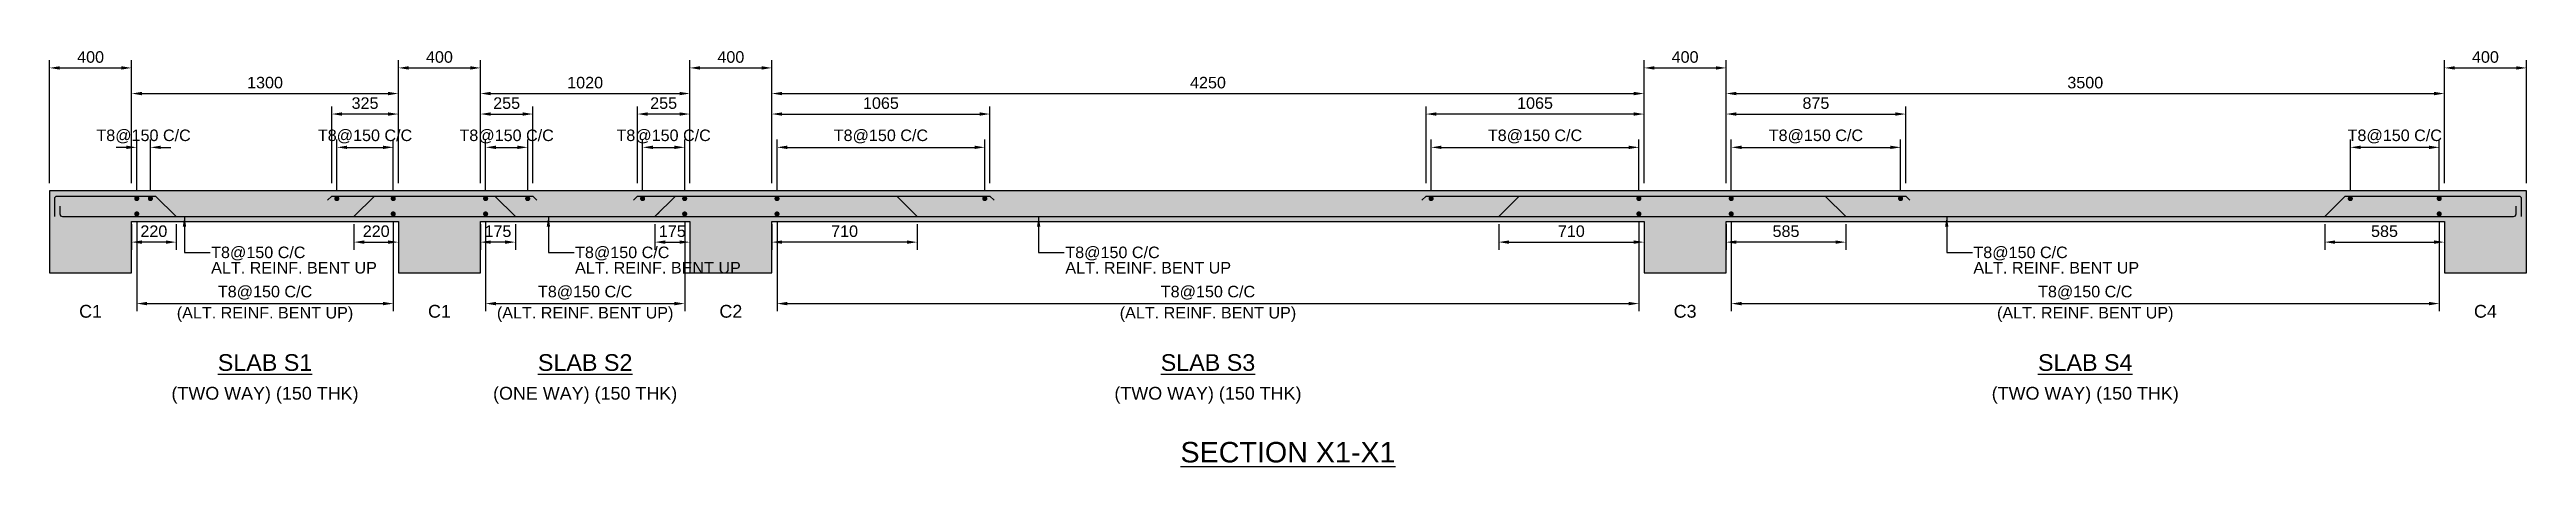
# Model space of a CAD drawing. Header units: inches. Extents: x 0 to 48280, y -3780 to 4360.
import ezdxf
from ezdxf.enums import TextEntityAlignment as Align

# ---------------------------------------------------------------- set-up
doc = ezdxf.new("R2010")
doc.units = ezdxf.units.IN
doc.header["$MEASUREMENT"] = 0
for name, color, linetype in [('Concrete Line', 2, 'Continuous'), ('Dimension', 31, 'Continuous'), ('Labels', 4, 'Continuous'), ('Reinforcement', 4, 'Continuous'), ('Solid', 25, 'Continuous'), ('Text', 31, 'Continuous')]:
    doc.layers.add(name, color=color, linetype=linetype)
doc.styles.add('SC-SLB1', font='SansSerif')
doc.styles.add('SC-SLB2', font='SansSerif')
doc.dimstyles.new('SlabElev', dxfattribs={"dimtxt": 225, "dimasz": 200, "dimexe": 150, "dimexo": 150, "dimgap": 100, "dimtad": 1, "dimtoh": 1, "dimdec": 4, "dimlfac": 0.25, "dimzin": 0, "dimdsep": 46, "dimtxsty": 'SC-SLB2', "dimcen": 0.09, "dimclrd": 8, "dimclre": 8, "dimclrt": 31, "dimadec": 0, "dimazin": 0, "dimtfac": 1, "dimtdec": 0, "dimtix": 1, "dimtofl": 0, "dimtmove": 0, "dimatfit": 3, "dimfxl": 1, "dimtolj": 1, "dimtzin": 0, "dimarcsym": 0})

# ---------------------------------------------------------------- blocks, each defined once
blk = doc.blocks.new('*D0')
at = {"color": 8, "linetype": 'ByBlock', "lineweight": -2}
for p, q in [((1600, 1750), (1600, 3650)), ((1800, 3500), (6600, 3500)), ((6800, 1750), (6800, 3650))]:
    blk.add_line(p, q, dxfattribs=at)
at = {"color": 8}
for points in [[(1600, 3500), (1800, 3533), (1800, 3467)], [(6800, 3500), (6600, 3467), (6600, 3533)]]:
    blk.add_solid(points, dxfattribs=at)
at = {"layer": 'DEFPOINTS', "color": 31}
for p in [(1600, 3500), (1600, 1600), (6800, 1600)]:
    blk.add_point(p, dxfattribs=at)
at = {"color": 31, "insert": (4200, 3712), "char_height": 225, "attachment_point": 5, "style": 'SC-SLB2'}
blk.add_mtext('\\A1;1300', dxfattribs=at)
blk = doc.blocks.new('*D1')
at = {"color": 8, "linetype": 'ByBlock', "lineweight": -2}
for p, q in [((0, 1750), (0, 4150)), ((200, 4000), (1400, 4000)), ((1600, 1750), (1600, 4150))]:
    blk.add_line(p, q, dxfattribs=at)
at = {"color": 8}
for points in [[(0, 4000), (200, 4033), (200, 3967)], [(1600, 4000), (1400, 3967), (1400, 4033)]]:
    blk.add_solid(points, dxfattribs=at)
at = {"layer": 'DEFPOINTS', "color": 31}
for p in [(0, 4000), (0, 1600), (1600, 1600)]:
    blk.add_point(p, dxfattribs=at)
at = {"color": 31, "insert": (800, 4212), "char_height": 225, "attachment_point": 5, "style": 'SC-SLB2'}
blk.add_mtext('\\A1;400', dxfattribs=at)
blk = doc.blocks.new('*D2')
at = {"color": 8, "linetype": 'ByBlock', "lineweight": -2}
for p, q in [((5500, 1750), (5500, 3250)), ((6600, 3100), (5700, 3100)), ((6800, 1750), (6800, 3250))]:
    blk.add_line(p, q, dxfattribs=at)
at = {"color": 8}
for points in [[(5500, 3100), (5700, 3133), (5700, 3067)], [(6800, 3100), (6600, 3067), (6600, 3133)]]:
    blk.add_solid(points, dxfattribs=at)
at = {"layer": 'DEFPOINTS', "color": 31}
for p in [(6800, 3100), (5500, 1600), (6800, 1600)]:
    blk.add_point(p, dxfattribs=at)
at = {"color": 31, "insert": (6150, 3312), "char_height": 225, "attachment_point": 5, "style": 'SC-SLB2'}
blk.add_mtext('\\A1;325', dxfattribs=at)
blk = doc.blocks.new('*D3')
at = {"color": 8, "linetype": 'ByBlock', "lineweight": -2}
for p, q in [((8400, 1750), (8400, 3650)), ((8600, 3500), (12280, 3500)), ((12480, 1750), (12480, 3650))]:
    blk.add_line(p, q, dxfattribs=at)
at = {"color": 8}
for points in [[(8400, 3500), (8600, 3533), (8600, 3467)], [(12480, 3500), (12280, 3467), (12280, 3533)]]:
    blk.add_solid(points, dxfattribs=at)
at = {"layer": 'DEFPOINTS', "color": 31}
for p in [(8400, 3500), (8400, 1600), (12480, 1600)]:
    blk.add_point(p, dxfattribs=at)
at = {"color": 31, "insert": (10440, 3712), "char_height": 225, "attachment_point": 5, "style": 'SC-SLB2'}
blk.add_mtext('\\A1;1020', dxfattribs=at)
blk = doc.blocks.new('*D4')
at = {"color": 8, "linetype": 'ByBlock', "lineweight": -2}
for p, q in [((6800, 1750), (6800, 4150)), ((7000, 4000), (8200, 4000)), ((8400, 1750), (8400, 4150))]:
    blk.add_line(p, q, dxfattribs=at)
at = {"color": 8}
for points in [[(6800, 4000), (7000, 4033), (7000, 3967)], [(8400, 4000), (8200, 3967), (8200, 4033)]]:
    blk.add_solid(points, dxfattribs=at)
at = {"layer": 'DEFPOINTS', "color": 31}
for p in [(6800, 4000), (6800, 1600), (8400, 1600)]:
    blk.add_point(p, dxfattribs=at)
at = {"color": 31, "insert": (7600, 4212), "char_height": 225, "attachment_point": 5, "style": 'SC-SLB2'}
blk.add_mtext('\\A1;400', dxfattribs=at)
blk = doc.blocks.new('*D5')
at = {"color": 8, "linetype": 'ByBlock', "lineweight": -2}
for p, q in [((8400, 1750), (8400, 3250)), ((8600, 3100), (9220, 3100)), ((9420, 1750), (9420, 3250))]:
    blk.add_line(p, q, dxfattribs=at)
at = {"color": 8}
for points in [[(8400, 3100), (8600, 3133), (8600, 3067)], [(9420, 3100), (9220, 3067), (9220, 3133)]]:
    blk.add_solid(points, dxfattribs=at)
at = {"layer": 'DEFPOINTS', "color": 31}
for p in [(8400, 3100), (8400, 1600), (9420, 1600)]:
    blk.add_point(p, dxfattribs=at)
at = {"color": 31, "insert": (8910, 3312), "char_height": 225, "attachment_point": 5, "style": 'SC-SLB2'}
blk.add_mtext('\\A1;255', dxfattribs=at)
blk = doc.blocks.new('*D6')
at = {"color": 8, "linetype": 'ByBlock', "lineweight": -2}
for p, q in [((11460, 1750), (11460, 3250)), ((12280, 3100), (11660, 3100)), ((12480, 1750), (12480, 3250))]:
    blk.add_line(p, q, dxfattribs=at)
at = {"color": 8}
for points in [[(11460, 3100), (11660, 3133), (11660, 3067)], [(12480, 3100), (12280, 3067), (12280, 3133)]]:
    blk.add_solid(points, dxfattribs=at)
at = {"layer": 'DEFPOINTS', "color": 31}
for p in [(12480, 3100), (11460, 1600), (12480, 1600)]:
    blk.add_point(p, dxfattribs=at)
at = {"color": 31, "insert": (11970, 3312), "char_height": 225, "attachment_point": 5, "style": 'SC-SLB2'}
blk.add_mtext('\\A1;255', dxfattribs=at)
blk = doc.blocks.new('*D7')
at = {"color": 8, "linetype": 'ByBlock', "lineweight": -2}
for p, q in [((14080, 1750), (14080, 3650)), ((14280, 3500), (30880, 3500)), ((31080, 1750), (31080, 3650))]:
    blk.add_line(p, q, dxfattribs=at)
at = {"color": 8}
for points in [[(14080, 3500), (14280, 3533), (14280, 3467)], [(31080, 3500), (30880, 3467), (30880, 3533)]]:
    blk.add_solid(points, dxfattribs=at)
at = {"layer": 'DEFPOINTS', "color": 31}
for p in [(14080, 3500), (14080, 1600), (31080, 1600)]:
    blk.add_point(p, dxfattribs=at)
at = {"color": 31, "insert": (22580, 3712), "char_height": 225, "attachment_point": 5, "style": 'SC-SLB2'}
blk.add_mtext('\\A1;4250', dxfattribs=at)
blk = doc.blocks.new('*D8')
at = {"color": 8, "linetype": 'ByBlock', "lineweight": -2}
for p, q in [((12480, 1750), (12480, 4150)), ((12680, 4000), (13880, 4000)), ((14080, 1750), (14080, 4150))]:
    blk.add_line(p, q, dxfattribs=at)
at = {"color": 8}
for points in [[(12480, 4000), (12680, 4033), (12680, 3967)], [(14080, 4000), (13880, 3967), (13880, 4033)]]:
    blk.add_solid(points, dxfattribs=at)
at = {"layer": 'DEFPOINTS', "color": 31}
for p in [(12480, 4000), (12480, 1600), (14080, 1600)]:
    blk.add_point(p, dxfattribs=at)
at = {"color": 31, "insert": (13280, 4212), "char_height": 225, "attachment_point": 5, "style": 'SC-SLB2'}
blk.add_mtext('\\A1;400', dxfattribs=at)
blk = doc.blocks.new('*D9')
at = {"color": 8, "linetype": 'ByBlock', "lineweight": -2}
for p, q in [((14080, 1750), (14080, 3250)), ((14280, 3100), (18130, 3100)), ((18330, 1750), (18330, 3250))]:
    blk.add_line(p, q, dxfattribs=at)
at = {"color": 8}
for points in [[(14080, 3100), (14280, 3133), (14280, 3067)], [(18330, 3100), (18130, 3067), (18130, 3133)]]:
    blk.add_solid(points, dxfattribs=at)
at = {"layer": 'DEFPOINTS', "color": 31}
for p in [(14080, 3100), (14080, 1600), (18330, 1600)]:
    blk.add_point(p, dxfattribs=at)
at = {"color": 31, "insert": (16205, 3312), "char_height": 225, "attachment_point": 5, "style": 'SC-SLB2'}
blk.add_mtext('\\A1;1065', dxfattribs=at)
blk = doc.blocks.new('*D10')
at = {"color": 8, "linetype": 'ByBlock', "lineweight": -2}
for p, q in [((26830, 1750), (26830, 3250)), ((30880, 3100), (27030, 3100)), ((31080, 1750), (31080, 3250))]:
    blk.add_line(p, q, dxfattribs=at)
at = {"color": 8}
for points in [[(26830, 3100), (27030, 3133), (27030, 3067)], [(31080, 3100), (30880, 3067), (30880, 3133)]]:
    blk.add_solid(points, dxfattribs=at)
at = {"layer": 'DEFPOINTS', "color": 31}
for p in [(31080, 3100), (26830, 1600), (31080, 1600)]:
    blk.add_point(p, dxfattribs=at)
at = {"color": 31, "insert": (28955, 3312), "char_height": 225, "attachment_point": 5, "style": 'SC-SLB2'}
blk.add_mtext('\\A1;1065', dxfattribs=at)
blk = doc.blocks.new('*D11')
at = {"color": 8, "linetype": 'ByBlock', "lineweight": -2}
for p, q in [((32680, 1750), (32680, 3650)), ((32880, 3500), (46480, 3500)), ((46680, 1750), (46680, 3650))]:
    blk.add_line(p, q, dxfattribs=at)
at = {"color": 8}
for points in [[(32680, 3500), (32880, 3533), (32880, 3467)], [(46680, 3500), (46480, 3467), (46480, 3533)]]:
    blk.add_solid(points, dxfattribs=at)
at = {"layer": 'DEFPOINTS', "color": 31}
for p in [(32680, 3500), (32680, 1600), (46680, 1600)]:
    blk.add_point(p, dxfattribs=at)
at = {"color": 31, "insert": (39680, 3712), "char_height": 225, "attachment_point": 5, "style": 'SC-SLB2'}
blk.add_mtext('\\A1;3500', dxfattribs=at)
blk = doc.blocks.new('*D12')
at = {"color": 8, "linetype": 'ByBlock', "lineweight": -2}
for p, q in [((31080, 1750), (31080, 4150)), ((31280, 4000), (32480, 4000)), ((32680, 1750), (32680, 4150))]:
    blk.add_line(p, q, dxfattribs=at)
at = {"color": 8}
for points in [[(31080, 4000), (31280, 4033), (31280, 3967)], [(32680, 4000), (32480, 3967), (32480, 4033)]]:
    blk.add_solid(points, dxfattribs=at)
at = {"layer": 'DEFPOINTS', "color": 31}
for p in [(31080, 4000), (31080, 1600), (32680, 1600)]:
    blk.add_point(p, dxfattribs=at)
at = {"color": 31, "insert": (31880, 4212), "char_height": 225, "attachment_point": 5, "style": 'SC-SLB2'}
blk.add_mtext('\\A1;400', dxfattribs=at)
blk = doc.blocks.new('*D13')
at = {"color": 8, "linetype": 'ByBlock', "lineweight": -2}
for p, q in [((46680, 1750), (46680, 4150)), ((46880, 4000), (48080, 4000)), ((48280, 1750), (48280, 4150))]:
    blk.add_line(p, q, dxfattribs=at)
at = {"color": 8}
for points in [[(46680, 4000), (46880, 4033), (46880, 3967)], [(48280, 4000), (48080, 3967), (48080, 4033)]]:
    blk.add_solid(points, dxfattribs=at)
at = {"layer": 'DEFPOINTS', "color": 31}
for p in [(46680, 4000), (46680, 1600), (48280, 1600)]:
    blk.add_point(p, dxfattribs=at)
at = {"color": 31, "insert": (47480, 4212), "char_height": 225, "attachment_point": 5, "style": 'SC-SLB2'}
blk.add_mtext('\\A1;400', dxfattribs=at)
blk = doc.blocks.new('*D14')
at = {"color": 8, "linetype": 'ByBlock', "lineweight": -2}
for p, q in [((32680, 1750), (32680, 3250)), ((32880, 3100), (35980, 3100)), ((36180, 1750), (36180, 3250))]:
    blk.add_line(p, q, dxfattribs=at)
at = {"color": 8}
for points in [[(32680, 3100), (32880, 3133), (32880, 3067)], [(36180, 3100), (35980, 3067), (35980, 3133)]]:
    blk.add_solid(points, dxfattribs=at)
at = {"layer": 'DEFPOINTS', "color": 31}
for p in [(32680, 3100), (32680, 1600), (36180, 1600)]:
    blk.add_point(p, dxfattribs=at)
at = {"color": 31, "insert": (34430, 3312), "char_height": 225, "attachment_point": 5, "style": 'SC-SLB2'}
blk.add_mtext('\\A1;875', dxfattribs=at)
blk = doc.blocks.new('*D15')
at = {"color": 8, "linetype": 'ByBlock', "lineweight": -2}
for p, q in [((5600, 1600), (5600, 2600)), ((5800, 2450), (6500, 2450)), ((6700, 1600), (6700, 2600))]:
    blk.add_line(p, q, dxfattribs=at)
at = {"color": 8}
for points in [[(5600, 2450), (5800, 2483), (5800, 2417)], [(6700, 2450), (6500, 2417), (6500, 2483)]]:
    blk.add_solid(points, dxfattribs=at)
at = {"layer": 'DEFPOINTS', "color": 31}
for p in [(5600, 2450), (5600, 1450), (6700, 1450)]:
    blk.add_point(p, dxfattribs=at)
at = {"color": 31, "insert": (6150, 2662), "char_height": 225, "attachment_point": 5, "style": 'SC-SLB2'}
blk.add_mtext('\\A1;T8@150 C/C', dxfattribs=at)
blk = doc.blocks.new('*D16')
at = {"color": 8, "linetype": 'ByBlock', "lineweight": -2}
for p, q in [((8500, 1600), (8500, 2600)), ((8700, 2450), (9120, 2450)), ((9320, 1600), (9320, 2600))]:
    blk.add_line(p, q, dxfattribs=at)
at = {"color": 8}
for points in [[(8500, 2450), (8700, 2483), (8700, 2417)], [(9320, 2450), (9120, 2417), (9120, 2483)]]:
    blk.add_solid(points, dxfattribs=at)
at = {"layer": 'DEFPOINTS', "color": 31}
for p in [(8500, 2450), (8500, 1450), (9320, 1450)]:
    blk.add_point(p, dxfattribs=at)
at = {"color": 31, "insert": (8910, 2662), "char_height": 225, "attachment_point": 5, "style": 'SC-SLB2'}
blk.add_mtext('\\A1;T8@150 C/C', dxfattribs=at)
blk = doc.blocks.new('*D17')
at = {"color": 8, "linetype": 'ByBlock', "lineweight": -2}
for p, q in [((1500, 2450), (1300, 2450)), ((1700, 1600), (1700, 2600)), ((1967, 1600), (1967, 2600)), ((2167, 2450), (2367, 2450))]:
    blk.add_line(p, q, dxfattribs=at)
at = {"color": 8}
for points in [[(1700, 2450), (1500, 2483), (1500, 2417)], [(1967, 2450), (2167, 2417), (2167, 2483)]]:
    blk.add_solid(points, dxfattribs=at)
at = {"layer": 'DEFPOINTS', "color": 31}
for p in [(1700, 2450), (1700, 1450), (1967, 1450)]:
    blk.add_point(p, dxfattribs=at)
at = {"color": 31, "insert": (1833, 2662), "char_height": 225, "attachment_point": 5, "style": 'SC-SLB2'}
blk.add_mtext('\\A1;T8@150 C/C', dxfattribs=at)
blk = doc.blocks.new('*D18')
at = {"color": 8, "linetype": 'ByBlock', "lineweight": -2}
for p, q in [((11560, 1600), (11560, 2600)), ((11760, 2450), (12180, 2450)), ((12380, 1600), (12380, 2600))]:
    blk.add_line(p, q, dxfattribs=at)
at = {"color": 8}
for points in [[(11560, 2450), (11760, 2483), (11760, 2417)], [(12380, 2450), (12180, 2417), (12180, 2483)]]:
    blk.add_solid(points, dxfattribs=at)
at = {"layer": 'DEFPOINTS', "color": 31}
for p in [(11560, 2450), (11560, 1450), (12380, 1450)]:
    blk.add_point(p, dxfattribs=at)
at = {"color": 31, "insert": (11970, 2662), "char_height": 225, "attachment_point": 5, "style": 'SC-SLB2'}
blk.add_mtext('\\A1;T8@150 C/C', dxfattribs=at)
blk = doc.blocks.new('*D19')
at = {"color": 8, "linetype": 'ByBlock', "lineweight": -2}
for p, q in [((14180, 1600), (14180, 2600)), ((14380, 2450), (18030, 2450)), ((18230, 1600), (18230, 2600))]:
    blk.add_line(p, q, dxfattribs=at)
at = {"color": 8}
for points in [[(14180, 2450), (14380, 2483), (14380, 2417)], [(18230, 2450), (18030, 2417), (18030, 2483)]]:
    blk.add_solid(points, dxfattribs=at)
at = {"layer": 'DEFPOINTS', "color": 31}
for p in [(14180, 2450), (14180, 1450), (18230, 1450)]:
    blk.add_point(p, dxfattribs=at)
at = {"color": 31, "insert": (16205, 2662), "char_height": 225, "attachment_point": 5, "style": 'SC-SLB2'}
blk.add_mtext('\\A1;T8@150 C/C', dxfattribs=at)
blk = doc.blocks.new('*D20')
at = {"color": 8, "linetype": 'ByBlock', "lineweight": -2}
for p, q in [((26930, 1600), (26930, 2600)), ((27130, 2450), (30780, 2450)), ((30980, 1600), (30980, 2600))]:
    blk.add_line(p, q, dxfattribs=at)
at = {"color": 8}
for points in [[(26930, 2450), (27130, 2483), (27130, 2417)], [(30980, 2450), (30780, 2417), (30780, 2483)]]:
    blk.add_solid(points, dxfattribs=at)
at = {"layer": 'DEFPOINTS', "color": 31}
for p in [(26930, 2450), (26930, 1450), (30980, 1450)]:
    blk.add_point(p, dxfattribs=at)
at = {"color": 31, "insert": (28955, 2662), "char_height": 225, "attachment_point": 5, "style": 'SC-SLB2'}
blk.add_mtext('\\A1;T8@150 C/C', dxfattribs=at)
blk = doc.blocks.new('*D21')
at = {"color": 8, "linetype": 'ByBlock', "lineweight": -2}
for p, q in [((32780, 1600), (32780, 2600)), ((32980, 2450), (35880, 2450)), ((36080, 1600), (36080, 2600))]:
    blk.add_line(p, q, dxfattribs=at)
at = {"color": 8}
for points in [[(32780, 2450), (32980, 2483), (32980, 2417)], [(36080, 2450), (35880, 2417), (35880, 2483)]]:
    blk.add_solid(points, dxfattribs=at)
at = {"layer": 'DEFPOINTS', "color": 31}
for p in [(32780, 2450), (32780, 1450), (36080, 1450)]:
    blk.add_point(p, dxfattribs=at)
at = {"color": 31, "insert": (34430, 2662), "char_height": 225, "attachment_point": 5, "style": 'SC-SLB2'}
blk.add_mtext('\\A1;T8@150 C/C', dxfattribs=at)
blk = doc.blocks.new('*D22')
at = {"color": 8, "linetype": 'ByBlock', "lineweight": -2}
for p, q in [((44847, 1600), (44847, 2600)), ((46380, 2450), (45047, 2450)), ((46580, 1600), (46580, 2600))]:
    blk.add_line(p, q, dxfattribs=at)
at = {"color": 8}
for points in [[(44847, 2450), (45047, 2483), (45047, 2417)], [(46580, 2450), (46380, 2417), (46380, 2483)]]:
    blk.add_solid(points, dxfattribs=at)
at = {"layer": 'DEFPOINTS', "color": 31}
for p in [(46580, 2450), (44847, 1450), (46580, 1450)]:
    blk.add_point(p, dxfattribs=at)
at = {"color": 31, "insert": (45713, 2662), "char_height": 225, "attachment_point": 5, "style": 'SC-SLB2'}
blk.add_mtext('\\A1;T8@150 C/C', dxfattribs=at)
blk = doc.blocks.new('*D23')
at = {"color": 8, "linetype": 'ByBlock', "lineweight": -2}
for p, q in [((1700, 1000), (1700, -750)), ((6700, 1000), (6700, -750)), ((1900, -600), (6500, -600))]:
    blk.add_line(p, q, dxfattribs=at)
at = {"color": 8}
for points in [[(1700, -600), (1900, -567), (1900, -633)], [(6700, -600), (6500, -633), (6500, -567)]]:
    blk.add_solid(points, dxfattribs=at)
at = {"layer": 'DEFPOINTS', "color": 31}
for p in [(1700, 1150), (6700, 1150), (1700, -600)]:
    blk.add_point(p, dxfattribs=at)
at = {"color": 31, "char_height": 225, "attachment_point": 5, "style": 'SC-SLB2'}
for s, insert in [('\\A1;T8@150 C/C', (4200, -388)), ('\\A1;(ALT. REINF. BENT UP)', (4200, -812))]:
    blk.add_mtext(s, dxfattribs=dict(at, insert=insert))
blk = doc.blocks.new('*D24')
at = {"color": 8, "linetype": 'ByBlock', "lineweight": -2}
for p, q in [((1600, 950), (1600, 450)), ((2267, 600), (1800, 600)), ((2467, 950), (2467, 450))]:
    blk.add_line(p, q, dxfattribs=at)
at = {"color": 8}
for points in [[(1600, 600), (1800, 633), (1800, 567)], [(2467, 600), (2267, 567), (2267, 633)]]:
    blk.add_solid(points, dxfattribs=at)
at = {"layer": 'DEFPOINTS', "color": 31}
for p in [(1600, 1100), (2467, 1100), (2467, 600)]:
    blk.add_point(p, dxfattribs=at)
at = {"color": 31, "insert": (2033, 812), "char_height": 225, "attachment_point": 5, "style": 'SC-SLB2'}
blk.add_mtext('\\A1;220', dxfattribs=at)
blk = doc.blocks.new('*D25')
at = {"color": 8, "linetype": 'ByBlock', "lineweight": -2}
for p, q in [((5933, 950), (5933, 450)), ((6133, 600), (6600, 600)), ((6800, 950), (6800, 450))]:
    blk.add_line(p, q, dxfattribs=at)
at = {"color": 8}
for points in [[(5933, 600), (6133, 633), (6133, 567)], [(6800, 600), (6600, 567), (6600, 633)]]:
    blk.add_solid(points, dxfattribs=at)
at = {"layer": 'DEFPOINTS', "color": 31}
for p in [(5933, 1100), (6800, 1100), (5933, 600)]:
    blk.add_point(p, dxfattribs=at)
at = {"color": 31, "insert": (6367, 812), "char_height": 225, "attachment_point": 5, "style": 'SC-SLB2'}
blk.add_mtext('\\A1;220', dxfattribs=at)
blk = doc.blocks.new('*D26')
at = {"color": 8, "linetype": 'ByBlock', "lineweight": -2}
for p, q in [((8500, 1000), (8500, -750)), ((12380, 1000), (12380, -750)), ((8700, -600), (12180, -600))]:
    blk.add_line(p, q, dxfattribs=at)
at = {"color": 8}
for points in [[(8500, -600), (8700, -567), (8700, -633)], [(12380, -600), (12180, -633), (12180, -567)]]:
    blk.add_solid(points, dxfattribs=at)
at = {"layer": 'DEFPOINTS', "color": 31}
for p in [(8500, 1150), (12380, 1150), (8500, -600)]:
    blk.add_point(p, dxfattribs=at)
at = {"color": 31, "char_height": 225, "attachment_point": 5, "style": 'SC-SLB2'}
for s, insert in [('\\A1;T8@150 C/C', (10440, -388)), ('\\A1;(ALT. REINF. BENT UP)', (10440, -812))]:
    blk.add_mtext(s, dxfattribs=dict(at, insert=insert))
blk = doc.blocks.new('*D27')
at = {"color": 8, "linetype": 'ByBlock', "lineweight": -2}
for p, q in [((8400, 950), (8400, 450)), ((8880, 600), (8600, 600)), ((9080, 950), (9080, 450))]:
    blk.add_line(p, q, dxfattribs=at)
at = {"color": 8}
for points in [[(8400, 600), (8600, 633), (8600, 567)], [(9080, 600), (8880, 567), (8880, 633)]]:
    blk.add_solid(points, dxfattribs=at)
at = {"layer": 'DEFPOINTS', "color": 31}
for p in [(8400, 1100), (9080, 1100), (9080, 600)]:
    blk.add_point(p, dxfattribs=at)
at = {"color": 31, "insert": (8740, 812), "char_height": 225, "attachment_point": 5, "style": 'SC-SLB2'}
blk.add_mtext('\\A1;175', dxfattribs=at)
blk = doc.blocks.new('*D28')
at = {"color": 8, "linetype": 'ByBlock', "lineweight": -2}
for p, q in [((11800, 950), (11800, 450)), ((12000, 600), (12280, 600)), ((12480, 950), (12480, 450))]:
    blk.add_line(p, q, dxfattribs=at)
at = {"color": 8}
for points in [[(11800, 600), (12000, 633), (12000, 567)], [(12480, 600), (12280, 567), (12280, 633)]]:
    blk.add_solid(points, dxfattribs=at)
at = {"layer": 'DEFPOINTS', "color": 31}
for p in [(11800, 1100), (12480, 1100), (11800, 600)]:
    blk.add_point(p, dxfattribs=at)
at = {"color": 31, "insert": (12140, 812), "char_height": 225, "attachment_point": 5, "style": 'SC-SLB2'}
blk.add_mtext('\\A1;175', dxfattribs=at)
blk = doc.blocks.new('*D29')
at = {"color": 8, "linetype": 'ByBlock', "lineweight": -2}
for p, q in [((14180, 1000), (14180, -750)), ((30980, 1000), (30980, -750)), ((14380, -600), (30780, -600))]:
    blk.add_line(p, q, dxfattribs=at)
at = {"color": 8}
for points in [[(14180, -600), (14380, -567), (14380, -633)], [(30980, -600), (30780, -633), (30780, -567)]]:
    blk.add_solid(points, dxfattribs=at)
at = {"layer": 'DEFPOINTS', "color": 31}
for p in [(14180, 1150), (30980, 1150), (14180, -600)]:
    blk.add_point(p, dxfattribs=at)
at = {"color": 31, "char_height": 225, "attachment_point": 5, "style": 'SC-SLB2'}
for s, insert in [('\\A1;T8@150 C/C', (22580, -388)), ('\\A1;(ALT. REINF. BENT UP)', (22580, -812))]:
    blk.add_mtext(s, dxfattribs=dict(at, insert=insert))
blk = doc.blocks.new('*D30')
at = {"color": 8, "linetype": 'ByBlock', "lineweight": -2}
for p, q in [((14080, 950), (14080, 450)), ((16713, 600), (14280, 600)), ((16913, 950), (16913, 450))]:
    blk.add_line(p, q, dxfattribs=at)
at = {"color": 8}
for points in [[(14080, 600), (14280, 633), (14280, 567)], [(16913, 600), (16713, 567), (16713, 633)]]:
    blk.add_solid(points, dxfattribs=at)
at = {"layer": 'DEFPOINTS', "color": 31}
for p in [(14080, 1100), (16913, 1100), (16913, 600)]:
    blk.add_point(p, dxfattribs=at)
at = {"color": 31, "insert": (15497, 812), "char_height": 225, "attachment_point": 5, "style": 'SC-SLB2'}
blk.add_mtext('\\A1;710', dxfattribs=at)
blk = doc.blocks.new('*D31')
at = {"color": 8, "linetype": 'ByBlock', "lineweight": -2}
for p, q in [((28247, 950), (28247, 450)), ((28447, 600), (30880, 600)), ((31080, 950), (31080, 450))]:
    blk.add_line(p, q, dxfattribs=at)
at = {"color": 8}
for points in [[(28247, 600), (28447, 633), (28447, 567)], [(31080, 600), (30880, 567), (30880, 633)]]:
    blk.add_solid(points, dxfattribs=at)
at = {"layer": 'DEFPOINTS', "color": 31}
for p in [(28247, 1100), (31080, 1100), (28247, 600)]:
    blk.add_point(p, dxfattribs=at)
at = {"color": 31, "insert": (29663, 812), "char_height": 225, "attachment_point": 5, "style": 'SC-SLB2'}
blk.add_mtext('\\A1;710', dxfattribs=at)
blk = doc.blocks.new('*D32')
at = {"color": 8, "linetype": 'ByBlock', "lineweight": -2}
for p, q in [((32780, 1000), (32780, -750)), ((46580, 1000), (46580, -750)), ((32980, -600), (46380, -600))]:
    blk.add_line(p, q, dxfattribs=at)
at = {"color": 8}
for points in [[(32780, -600), (32980, -567), (32980, -633)], [(46580, -600), (46380, -633), (46380, -567)]]:
    blk.add_solid(points, dxfattribs=at)
at = {"layer": 'DEFPOINTS', "color": 31}
for p in [(32780, 1150), (46580, 1150), (32780, -600)]:
    blk.add_point(p, dxfattribs=at)
at = {"color": 31, "char_height": 225, "attachment_point": 5, "style": 'SC-SLB2'}
for s, insert in [('\\A1;T8@150 C/C', (39680, -388)), ('\\A1;(ALT. REINF. BENT UP)', (39680, -812))]:
    blk.add_mtext(s, dxfattribs=dict(at, insert=insert))
blk = doc.blocks.new('*D33')
at = {"color": 8, "linetype": 'ByBlock', "lineweight": -2}
for p, q in [((32680, 950), (32680, 450)), ((34813, 600), (32880, 600)), ((35013, 950), (35013, 450))]:
    blk.add_line(p, q, dxfattribs=at)
at = {"color": 8}
for points in [[(32680, 600), (32880, 633), (32880, 567)], [(35013, 600), (34813, 567), (34813, 633)]]:
    blk.add_solid(points, dxfattribs=at)
at = {"layer": 'DEFPOINTS', "color": 31}
for p in [(32680, 1100), (35013, 1100), (35013, 600)]:
    blk.add_point(p, dxfattribs=at)
at = {"color": 31, "insert": (33847, 812), "char_height": 225, "attachment_point": 5, "style": 'SC-SLB2'}
blk.add_mtext('\\A1;585', dxfattribs=at)
blk = doc.blocks.new('*D34')
at = {"color": 8, "linetype": 'ByBlock', "lineweight": -2}
for p, q in [((44347, 950), (44347, 450)), ((44547, 600), (46480, 600)), ((46680, 950), (46680, 450))]:
    blk.add_line(p, q, dxfattribs=at)
at = {"color": 8}
for points in [[(44347, 600), (44547, 633), (44547, 567)], [(46680, 600), (46480, 567), (46480, 633)]]:
    blk.add_solid(points, dxfattribs=at)
at = {"layer": 'DEFPOINTS', "color": 31}
for p in [(44347, 1100), (46680, 1100), (44347, 600)]:
    blk.add_point(p, dxfattribs=at)
at = {"color": 31, "insert": (45513, 812), "char_height": 225, "attachment_point": 5, "style": 'SC-SLB2'}
blk.add_mtext('\\A1;585', dxfattribs=at)

msp = doc.modelspace()

# ---------------------------------------------------------------- hatches: boundary and pattern name
at = {"layer": 'Solid'}
msp.add_hatch(color=256, dxfattribs=at).paths.add_polyline_path([(0, 0), (1600, 0), (1600, 1000), (6800, 1000), (6800, 0), (8400, 0), (8400, 1000), (12480, 1000), (12480, 0), (14080, 0), (14080, 1000), (31080, 1000), (31080, 0), (32680, 0), (32680, 1000), (46680, 1000), (46680, 0), (48280, 0), (48280, 1600), (48280, 1600), (48280, 1600), (46680, 1600), (46680, 1600), (32680, 1600), (32680, 1600), (31080, 1600), (31080, 1600), (14080, 1600), (14080, 1600), (12480, 1600), (12480, 1600), (8400, 1600), (8400, 1600), (6800, 1600), (6800, 1600), (1600, 1600), (1600, 1600), (0, 1600), (0, 1600), (0, 1600)], flags=0)

# ---------------------------------------------------------------- linework, layer by layer
at = {"layer": 'Concrete Line'}
msp.add_lwpolyline([(0, 0), (1600, 0), (1600, 1000), (6800, 1000), (6800, 0), (8400, 0), (8400, 1000), (12480, 1000), (12480, 0), (14080, 0), (14080, 1000), (31080, 1000), (31080, 0), (32680, 0), (32680, 1000), (46680, 1000), (46680, 0), (48280, 0), (48280, 1600), (48280, 1600), (48280, 1600), (46680, 1600), (46680, 1600), (32680, 1600), (32680, 1600), (31080, 1600), (31080, 1600), (14080, 1600), (14080, 1600), (12480, 1600), (12480, 1600), (8400, 1600), (8400, 1600), (6800, 1600), (6800, 1600), (1600, 1600), (1600, 1600), (0, 1600), (0, 1600), (0, 1600), (0, 0)], dxfattribs=at)
at = {"layer": 'Reinforcement'}
for points in [[(100, 1100), (100, 1450, -0.4), (150, 1500), (2066.66667, 1500)], [(44746.66667, 1500), (48130, 1500, -0.4), (48180, 1450), (48180, 1100)], [(200, 1300), (200, 1150, 0.4), (250, 1100), (8300, 1100)], [(31180, 1100), (48030, 1100, 0.4), (48080, 1150), (48080, 1300)]]:
    msp.add_lwpolyline(points, format="xyb", dxfattribs=at)
at = {"layer": 'Reinforcement', "const_width": 50}
for points in [[(1675, 1450, 1), (1725, 1450, 1)], [(1941.66667, 1450, 1), (1991.66667, 1450, 1)], [(5575, 1450, 1), (5625, 1450, 1)], [(6675, 1450, 1), (6725, 1450, 1)], [(8475, 1450, 1), (8525, 1450, 1)], [(9295, 1450, 1), (9345, 1450, 1)], [(11535, 1450, 1), (11585, 1450, 1)], [(12355, 1450, 1), (12405, 1450, 1)], [(14155, 1450, 1), (14205, 1450, 1)], [(18205, 1450, 1), (18255, 1450, 1)], [(26905, 1450, 1), (26955, 1450, 1)], [(30955, 1450, 1), (31005, 1450, 1)], [(32755, 1450, 1), (32805, 1450, 1)], [(36055, 1450, 1), (36105, 1450, 1)], [(44821.66667, 1450, 1), (44871.66667, 1450, 1)], [(46555, 1450, 1), (46605, 1450, 1)], [(1675, 1150, 1), (1725, 1150, 1)], [(6675, 1150, 1), (6725, 1150, 1)], [(8475, 1150, 1), (8525, 1150, 1)], [(12355, 1150, 1), (12405, 1150, 1)], [(14155, 1150, 1), (14205, 1150, 1)], [(30955, 1150, 1), (31005, 1150, 1)], [(32755, 1150, 1), (32805, 1150, 1)], [(46555, 1150, 1), (46605, 1150, 1)]]:
    msp.add_lwpolyline(points, format="xyb", close=True, dxfattribs=at)
at = {"layer": 'Reinforcement'}
for points in [[(2066.66667, 1500), (2466.66667, 1100)], [(5500, 1500), (5419.99989, 1420)], [(5500, 1500), (9420, 1500)], [(6333.33333, 1500), (5933.33333, 1100)], [(8680, 1500), (9080, 1100)], [(9420, 1500), (9500.00011, 1420)], [(11460, 1500), (11379.99989, 1420)], [(11460, 1500), (18330, 1500)], [(12200, 1500), (11800, 1100)], [(16513.33333, 1500), (16913.33333, 1100)], [(18330, 1500), (18410.00011, 1420)], [(26830, 1500), (26749.99989, 1420)], [(26830, 1500), (36180, 1500)], [(28646.66667, 1500), (28246.66667, 1100)], [(34613.33333, 1500), (35013.33333, 1100)], [(36180, 1500), (36260.00011, 1420)], [(44746.66667, 1500), (44346.66667, 1100)], [(6900, 1100), (13980, 1100)], [(11800, 1100), (11880.00011, 1180)], [(12580, 1100), (32580, 1100)], [(28246.66667, 1100), (28326.66677, 1180)]]:
    msp.add_lwpolyline(points, dxfattribs=at)

# ---------------------------------------------------------------- texts
at = {"layer": 'Labels', "style": 'SC-SLB1'}
for s, height, p in [('C1', 250, (800, -750)), ('C1', 250, (7600, -750)), ('C2', 250, (13280, -750)), ('C3', 250, (31880, -750)), ('C4', 250, (47480, -750)), ('%%USLAB S1', 325, (4200, -1750)), ('%%USLAB S2', 325, (10440, -1750)), ('%%USLAB S3', 325, (22580, -1750)), ('%%USLAB S4', 325, (39680, -1750)), ('%%USECTION X1-X1', 400, (24140, -3500))]:
    msp.add_text(s, height=height, dxfattribs=at).set_placement(p, align=Align.MIDDLE_CENTER)
at = {"layer": 'Text', "style": 'SC-SLB2'}
for s, p in [('T8@150 C/C', (3150, 400)), ('T8@150 C/C', (10244, 400)), ('T8@150 C/C', (19800, 400)), ('T8@150 C/C', (37500, 400)), ('ALT. REINF. BENT UP', (3150, 100)), ('ALT. REINF. BENT UP', (10244, 100)), ('ALT. REINF. BENT UP', (19800, 100)), ('ALT. REINF. BENT UP', (37500, 100))]:
    msp.add_text(s, height=225, dxfattribs=at).set_placement(p, align=Align.MIDDLE_LEFT)
for s, p in [('(TWO WAY) (150 THK)', (4200, -2350)), ('(ONE WAY) (150 THK)', (10440, -2350)), ('(TWO WAY) (150 THK)', (22580, -2350)), ('(TWO WAY) (150 THK)', (39680, -2350))]:
    msp.add_text(s, height=250, dxfattribs=at).set_placement(p, align=Align.MIDDLE_CENTER)

# ---------------------------------------------------------------- dimensions: what is measured, and where the dimension line sits
at = {"layer": 'Dimension'}
for p1, p2, distance, text, picture, middle in [((0, 1600), (1600, 1600), 2400, '400', '*D1', (800, 4000)), ((6800, 1600), (8400, 1600), 2400, '400', '*D4', (7600, 4000)), ((12480, 1600), (14080, 1600), 2400, '400', '*D8', (13280, 4000)), ((31080, 1600), (32680, 1600), 2400, '400', '*D12', (31880, 4000)), ((46680, 1600), (48280, 1600), 2400, '400', '*D13', (47480, 4000)), ((1600, 1600), (6800, 1600), 1900, '1300', '*D0', (4200, 3500)), ((6800, 1600), (5500, 1600), -1500, '325', '*D2', (6150, 3100)), ((8400, 1600), (12480, 1600), 1900, '1020', '*D3', (10440, 3500)), ((8400, 1600), (9420, 1600), 1500, '255', '*D5', (8910, 3100)), ((12480, 1600), (11460, 1600), -1500, '255', '*D6', (11970, 3100)), ((14080, 1600), (31080, 1600), 1900, '4250', '*D7', (22580, 3500)), ((14080, 1600), (18330, 1600), 1500, '1065', '*D9', (16205, 3100)), ((31080, 1600), (26830, 1600), -1500, '1065', '*D10', (28955, 3100)), ((32680, 1600), (46680, 1600), 1900, '3500', '*D11', (39680, 3500)), ((32680, 1600), (36180, 1600), 1500, '875', '*D14', (34430, 3100)), ((1700, 1450), (1966.66667, 1450), 1000, 'T8@150 C/C', '*D17', (1833.33333, 2450)), ((5600, 1450), (6700, 1450), 1000, 'T8@150 C/C', '*D15', (6150, 2450)), ((8500, 1450), (9320, 1450), 1000, 'T8@150 C/C', '*D16', (8910, 2450)), ((11560, 1450), (12380, 1450), 1000, 'T8@150 C/C', '*D18', (11970, 2450)), ((14180, 1450), (18230, 1450), 1000, 'T8@150 C/C', '*D19', (16205, 2450)), ((26930, 1450), (30980, 1450), 1000, 'T8@150 C/C', '*D20', (28955, 2450)), ((32780, 1450), (36080, 1450), 1000, 'T8@150 C/C', '*D21', (34430, 2450)), ((46580, 1450), (44846.66667, 1450), -1000, 'T8@150 C/C', '*D22', (45713.33333, 2450)), ((2466.66667, 1100), (1600, 1100), 500, '220', '*D24', (2033.33333, 600)), ((1700, 1150), (6700, 1150), -1750, 'T8@150 C/C\\X(ALT. REINF. BENT UP)', '*D23', (4200, -600)), ((5933.33333, 1100), (6800, 1100), -500, '220', '*D25', (6366.66667, 600)), ((9080, 1100), (8400, 1100), 500, '175', '*D27', (8740, 600)), ((8500, 1150), (12380, 1150), -1750, 'T8@150 C/C\\X(ALT. REINF. BENT UP)', '*D26', (10440, -600)), ((11800, 1100), (12480, 1100), -500, '175', '*D28', (12140, 600)), ((16913.33333, 1100), (14080, 1100), 500, '710', '*D30', (15496.66667, 600)), ((14180, 1150), (30980, 1150), -1750, 'T8@150 C/C\\X(ALT. REINF. BENT UP)', '*D29', (22580, -600)), ((28246.66667, 1100), (31080, 1100), -500, '710', '*D31', (29663.33333, 600)), ((35013.33333, 1100), (32680, 1100), 500, '585', '*D33', (33846.66667, 600)), ((32780, 1150), (46580, 1150), -1750, 'T8@150 C/C\\X(ALT. REINF. BENT UP)', '*D32', (39680, -600)), ((44346.66667, 1100), (46680, 1100), -500, '585', '*D34', (45513.33333, 600))]:
    dim = msp.add_aligned_dim(p1=p1, p2=p2, distance=distance, text=text, dimstyle='SlabElev', dxfattribs=at)
    dim.commit()
    dim.dimension.update_dxf_attribs({"geometry": picture, "text_midpoint": middle})

# ---------------------------------------------------------------- leaders
for points in [[(2630, 1100), (2630, 400), (3130, 400)], [(9724, 1100), (9724, 400), (10224, 400)], [(19280, 1100), (19280, 400), (19780, 400)], [(36980, 1100), (36980, 400), (37480, 400)]]:
    msp.add_leader(points, dimstyle='SlabElev', dxfattribs=at)

doc.saveas('drawing.dxf')
